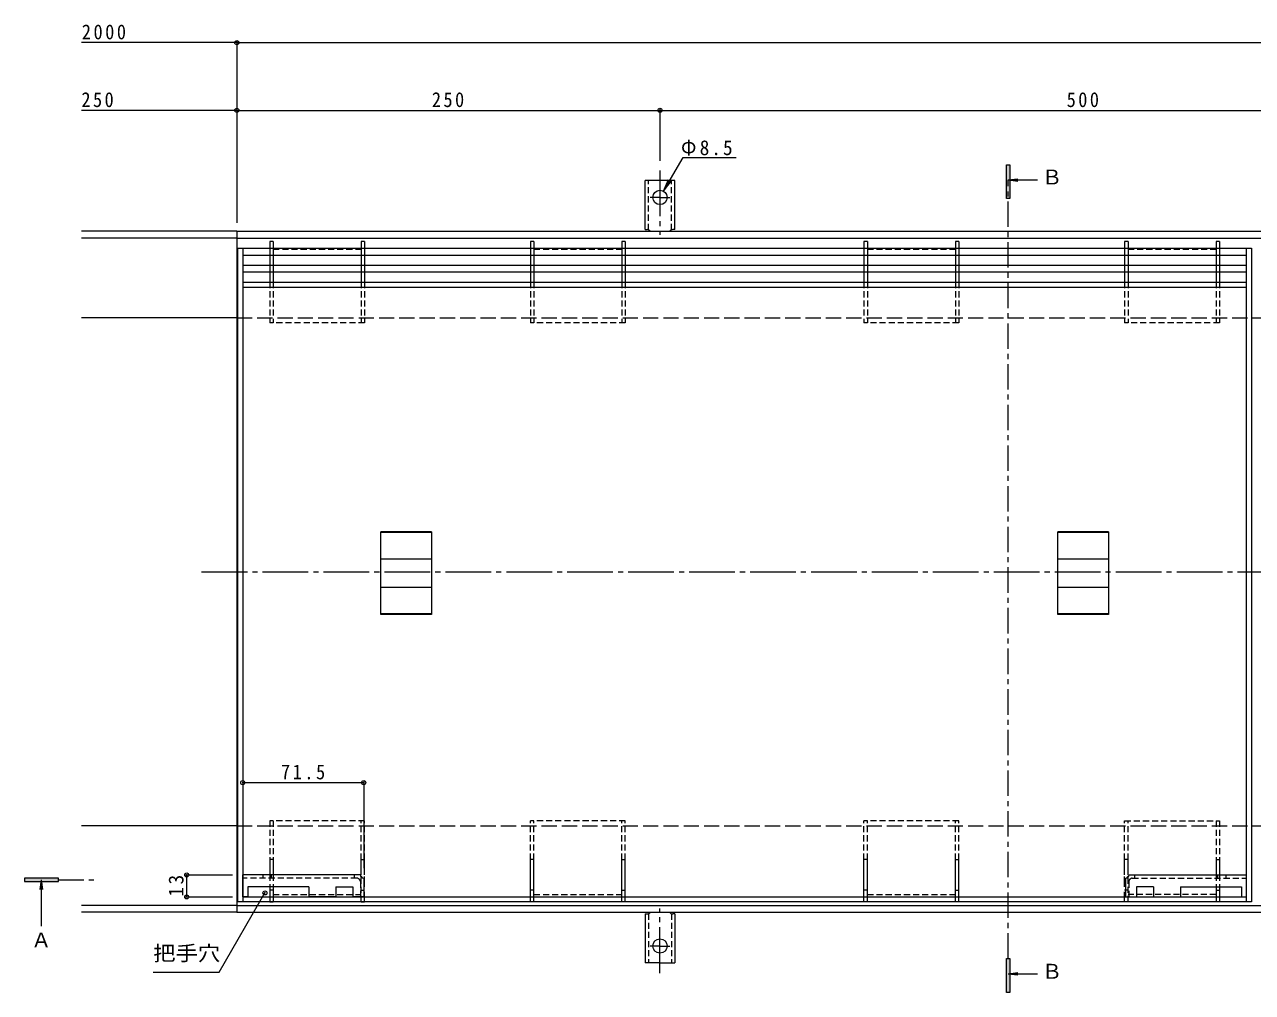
# Model space of a CAD drawing. Units: millimetres at full size, sheet at 1:3. Extents: x -1046 to 1169, y -824 to 816.
# Drawn here: x -1046 to -321, y -214 to 357 of the extents above; entities that cross this region are included whole.
import ezdxf
from ezdxf.enums import TextEntityAlignment as Align

# ---------------------------------------------------------------- set-up
doc = ezdxf.new("R2010")
doc.units = ezdxf.units.MM
doc.header["$LTSCALE"] = 3
doc.header["$PDMODE"] = 32
doc.header["$PDSIZE"] = 2.4
for name, pattern in [('CHAIN1', [8, 5, -1, 1, -1]), ('CHAIN2', [12, 9, -1, 1, -1]), ('DASHED1', [1.8, 1.2, -0.6]), ('DASHED2', [3, 2, -1]), ('DASHED3', [4, 3, -1])]:
    doc.linetypes.add(name, pattern=pattern)
for name, color, linetype, lineweight in [('4-0', 7, 'CHAIN2', 9), ('4-1', 2, 'Continuous', 9), ('4-2', 3, 'Continuous', 9), ('4-3', 4, 'Continuous', 9), ('4-4', 7, 'Continuous', 9), ('4-5', 7, 'Continuous', 9), ('4-A', 6, 'Continuous', 9)]:
    doc.layers.add(name, color=color, linetype=linetype, lineweight=lineweight)
doc.styles.add('ＭＳ ゴシック', font='')
doc.styles.get('ＭＳ ゴシック').set_extended_font_data('MS Gothic')

msp = doc.modelspace()

# ---------------------------------------------------------------- linework, layer by layer
at = {"layer": '4-0'}
msp.add_line((-941.66, 34.401), (-55.359, 34.401), dxfattribs=at)
at = {"layer": '4-1', "linetype": 'CHAIN2'}
for p, q in [((-670.896, 271.348), (-670.896, 233.236)), ((-670.896, 255.401), (-676.672, 255.401)), ((-670.896, 255.401), (-665.12, 255.401)), ((-670.896, -202.547), (-670.896, -164.434)), ((-670.896, -186.599), (-676.672, -186.599)), ((-670.896, -186.599), (-665.12, -186.599))]:
    msp.add_line(p, q, dxfattribs=at)
at = {"layer": '4-1'}
for p, q in [((-679.646, 236.401), (-679.646, 265.401)), ((-662.146, 265.401), (-679.646, 265.401)), ((-662.146, 236.401), (-662.146, 265.401)), ((-920.896, 235.401), (-1012.705, 235.401)), ((-920.896, 235.401), (-71.396, 235.401)), ((-920.896, 235.401), (-920.896, -166.599)), ((-679.646, 236.401), (-678.396, 236.401)), ((-662.146, 236.401), (-663.396, 236.401)), ((-920.896, 231.401), (-1012.705, 231.401)), ((-920.896, 231.401), (-71.396, 231.401)), ((-920.896, 184.401), (-1012.705, 184.401)), ((-920.896, -115.599), (-1012.705, -115.599)), ((-920.896, -162.599), (-1012.705, -162.599)), ((-920.896, -166.599), (-1012.705, -166.599)), ((-920.896, -162.599), (-71.396, -162.599)), ((-920.896, -166.599), (-71.396, -166.599)), ((-679.646, -167.599), (-679.646, -196.599)), ((-679.646, -167.599), (-678.396, -167.599)), ((-662.146, -167.599), (-663.396, -167.599)), ((-662.146, -167.599), (-662.146, -196.599)), ((-670.896, -196.599), (-679.646, -196.599)), ((-670.896, -196.599), (-662.146, -196.599))]:
    msp.add_line(p, q, dxfattribs=at)
at = {"layer": '4-1', "linetype": 'DASHED1'}
for p, q in [((-677.646, 236.255), (-677.646, 265.401)), ((-664.146, 236.255), (-664.146, 265.401)), ((-677.646, -167.453), (-677.646, -196.599)), ((-664.146, -167.453), (-664.146, -196.599))]:
    msp.add_line(p, q, dxfattribs=at)
at = {"layer": '4-1', "linetype": 'DASHED3'}
for p, q in [((-920.896, 184.401), (-71.396, 184.401)), ((-920.896, -115.599), (-71.396, -115.599))]:
    msp.add_line(p, q, dxfattribs=at)
at = {"layer": '4-1'}
for centre in [(-670.896, 255.401), (-670.896, -186.599)]:
    msp.add_circle(centre, 4.25, dxfattribs=at)
for centre, start, end in [((-678.396, 234.401), 30.00051, 90), ((-663.396, 234.401), 90, 149.99949), ((-678.396, -165.599), 270, 329.99949), ((-663.396, -165.599), 210.00051, 270)]:
    msp.add_arc(centre, 2, start, end, dxfattribs=at)
at = {"layer": '4-2'}
for p, q in [((-920.396, 225.401), (-920.396, -160.599)), ((-917.396, 225.401), (-917.396, -160.599)), ((-324.396, -160.599), (-324.396, 225.401)), ((-321.396, 225.401), (-321.396, -160.599)), ((-917.396, 205.401), (-324.396, 205.401)), ((-917.396, 202.401), (-324.396, 202.401)), ((-835.896, 9.08), (-835.896, 57.989)), ((-805.896, 57.989), (-835.896, 57.989)), ((-805.896, 57.489), (-835.896, 57.489)), ((-805.896, 57.989), (-805.896, 9.08)), ((-435.896, 9.08), (-435.896, 57.989)), ((-405.896, 57.989), (-435.896, 57.989)), ((-405.896, 57.489), (-435.896, 57.489)), ((-405.896, 57.989), (-405.896, 9.08)), ((-805.896, 41.901), (-835.896, 41.901)), ((-405.896, 41.901), (-435.896, 41.901)), ((-805.896, 25.169), (-835.896, 25.169)), ((-405.896, 25.169), (-435.896, 25.169)), ((-805.896, 9.58), (-835.896, 9.58)), ((-805.896, 9.08), (-835.896, 9.08)), ((-405.896, 9.58), (-435.896, 9.58)), ((-405.896, 9.08), (-435.896, 9.08)), ((-917.396, -157.599), (-324.396, -157.599)), ((-321.396, -160.599), (-920.396, -160.599))]:
    msp.add_line(p, q, dxfattribs=at)
at = {"layer": '4-2', "color": 6}
for p, q in [((-917.396, -157.599), (-917.396, -144.599)), ((-848.036, -144.599), (-917.396, -144.599)), ((-393.757, -144.599), (-324.396, -144.599)), ((-324.396, -157.599), (-324.396, -144.599)), ((-878.396, -151.599), (-914.396, -151.599)), ((-878.396, -151.599), (-878.396, -157.599)), ((-862.396, -151.599), (-862.396, -157.599)), ((-862.396, -151.599), (-852.396, -151.599)), ((-852.396, -151.599), (-852.396, -157.599)), ((-845.896, -146.599), (-845.896, -157.599)), ((-395.896, -146.599), (-395.896, -157.599)), ((-389.396, -151.599), (-389.396, -157.599)), ((-379.396, -151.599), (-389.396, -151.599)), ((-379.396, -151.599), (-379.396, -157.599)), ((-363.396, -151.599), (-327.396, -151.599)), ((-363.396, -151.599), (-363.396, -157.599)), ((-862.396, -157.599), (-878.396, -157.599)), ((-845.896, -157.599), (-852.396, -157.599)), ((-395.896, -157.599), (-389.396, -157.599)), ((-379.396, -157.599), (-363.396, -157.599))]:
    msp.add_line(p, q, dxfattribs=at)
at = {"layer": '4-2', "color": 6, "linetype": 'DASHED1'}
for p, q in [((-905.396, -146.599), (-905.396, -144.599)), ((-900.396, -146.599), (-900.396, -144.599)), ((-851.396, -146.599), (-851.396, -144.599)), ((-390.396, -146.599), (-390.396, -144.599)), ((-341.396, -146.599), (-341.396, -144.599)), ((-336.396, -146.599), (-336.396, -144.599)), ((-849.896, -146.599), (-917.396, -146.599)), ((-847.896, -148.599), (-847.896, -157.599)), ((-393.896, -148.599), (-393.896, -157.599)), ((-391.896, -146.599), (-324.396, -146.599))]:
    msp.add_line(p, q, dxfattribs=at)
at = {"layer": '4-2', "color": 6}
for points in [[(-914.396, -151.599), (-914.396, -157.599), (-917.396, -157.599)], [(-327.396, -151.599), (-327.396, -157.599), (-324.396, -157.599)]]:
    msp.add_lwpolyline(points, dxfattribs=at)
for centre, radius, start, end in [((-845.773, -144.323), 2.28, 186.96237, 266.89547), ((-396.02, -144.323), 2.28, 273.10453, 353.03763), ((-849.896, -148.599), 4, 31.94537, 60.13994), ((-391.896, -148.599), 4, 119.86006, 148.05463)]:
    msp.add_arc(centre, radius, start, end, dxfattribs=at)
at = {"layer": '4-2', "color": 6, "linetype": 'DASHED1'}
for centre, start, end in [((-849.896, -148.599), 0, 90), ((-391.896, -148.599), 90, 180)]:
    msp.add_arc(centre, 2, start, end, dxfattribs=at)
at = {"layer": '4-3'}
for p, q in [((-901.396, 229.401), (-901.396, 225.401)), ((-899.396, 229.401), (-901.396, 229.401)), ((-899.396, 229.401), (-899.396, 225.401)), ((-847.396, 229.401), (-847.396, 225.401)), ((-845.396, 229.401), (-847.396, 229.401)), ((-845.396, 229.401), (-845.396, 225.401)), ((-747.396, 229.401), (-747.396, 225.401)), ((-745.396, 229.401), (-747.396, 229.401)), ((-745.396, 229.401), (-745.396, 225.401)), ((-693.396, 229.401), (-693.396, 225.401)), ((-691.396, 229.401), (-693.396, 229.401)), ((-691.396, 229.401), (-691.396, 225.401)), ((-550.396, 229.401), (-550.396, 225.401)), ((-548.396, 229.401), (-550.396, 229.401)), ((-548.396, 229.401), (-548.396, 225.401)), ((-496.396, 229.401), (-496.396, 225.401)), ((-494.396, 229.401), (-496.396, 229.401)), ((-494.396, 229.401), (-494.396, 225.401)), ((-396.396, 229.401), (-396.396, 225.401)), ((-394.396, 229.401), (-396.396, 229.401)), ((-394.396, 229.401), (-394.396, 225.401)), ((-342.396, 229.401), (-342.396, 225.401)), ((-340.396, 229.401), (-342.396, 229.401)), ((-340.396, 229.401), (-340.396, 225.401)), ((-901.396, 221.401), (-901.396, 215.401)), ((-899.396, 221.401), (-899.396, 215.401)), ((-847.396, 221.401), (-847.396, 215.401)), ((-845.396, 221.401), (-845.396, 215.401)), ((-747.396, 221.401), (-747.396, 215.401)), ((-745.396, 221.401), (-745.396, 215.401)), ((-693.396, 221.401), (-693.396, 215.401)), ((-691.396, 221.401), (-691.396, 215.401)), ((-550.396, 221.401), (-550.396, 215.401)), ((-548.396, 221.401), (-548.396, 215.401)), ((-496.396, 221.401), (-496.396, 215.401)), ((-494.396, 221.401), (-494.396, 215.401)), ((-396.396, 221.401), (-396.396, 215.401)), ((-394.396, 221.401), (-394.396, 215.401)), ((-342.396, 221.401), (-342.396, 215.401)), ((-340.396, 221.401), (-340.396, 215.401)), ((-901.396, 211.401), (-901.396, 205.401)), ((-899.396, 211.401), (-899.396, 205.401)), ((-847.396, 211.401), (-847.396, 205.401)), ((-845.396, 211.401), (-845.396, 205.401)), ((-747.396, 211.401), (-747.396, 205.401)), ((-745.396, 211.401), (-745.396, 205.401)), ((-693.396, 211.401), (-693.396, 205.401)), ((-691.396, 211.401), (-691.396, 205.401)), ((-550.396, 211.401), (-550.396, 205.401)), ((-548.396, 211.401), (-548.396, 205.401)), ((-496.396, 211.401), (-496.396, 205.401)), ((-494.396, 211.401), (-494.396, 205.401)), ((-396.396, 211.401), (-396.396, 205.401)), ((-394.396, 211.401), (-394.396, 205.401)), ((-342.396, 211.401), (-342.396, 205.401)), ((-340.396, 211.401), (-340.396, 205.401)), ((-901.396, -135.599), (-901.396, -144.599)), ((-899.396, -135.599), (-901.396, -135.599)), ((-899.396, -135.599), (-899.396, -144.599)), ((-847.396, -135.599), (-845.396, -135.599)), ((-847.396, -144.599), (-847.396, -135.599)), ((-845.396, -144.599), (-845.396, -135.599)), ((-745.396, -135.599), (-747.396, -135.599)), ((-747.396, -157.599), (-747.396, -135.599)), ((-745.396, -157.599), (-745.396, -135.599)), ((-693.396, -135.599), (-691.396, -135.599)), ((-693.396, -157.599), (-693.396, -135.599)), ((-691.396, -157.599), (-691.396, -135.599)), ((-548.396, -135.599), (-550.396, -135.599)), ((-550.396, -157.599), (-550.396, -135.599)), ((-548.396, -157.599), (-548.396, -135.599)), ((-496.396, -135.599), (-494.396, -135.599)), ((-496.396, -157.599), (-496.396, -135.599)), ((-494.396, -157.599), (-494.396, -135.599)), ((-394.396, -135.599), (-396.396, -135.599)), ((-396.396, -144.599), (-396.396, -135.599)), ((-394.396, -144.599), (-394.396, -135.599)), ((-342.396, -135.599), (-342.396, -144.599)), ((-342.396, -135.599), (-340.396, -135.599)), ((-340.396, -135.599), (-340.396, -144.599)), ((-901.396, -151.599), (-901.396, -157.599)), ((-899.396, -151.599), (-899.396, -157.599)), ((-342.396, -151.599), (-342.396, -157.599)), ((-340.396, -151.599), (-340.396, -157.599)), ((-899.396, -153.599), (-901.396, -153.599)), ((-745.396, -153.599), (-747.396, -153.599)), ((-693.396, -153.599), (-691.396, -153.599)), ((-548.396, -153.599), (-550.396, -153.599)), ((-496.396, -153.599), (-494.396, -153.599)), ((-342.396, -153.599), (-340.396, -153.599))]:
    msp.add_line(p, q, dxfattribs=at)
at = {"layer": '4-3', "linetype": 'DASHED1'}
for p, q in [((-901.396, 225.401), (-901.396, 221.401)), ((-899.396, 225.401), (-899.396, 221.401)), ((-899.396, 224.901), (-847.396, 224.901)), ((-847.396, 225.401), (-847.396, 221.401)), ((-845.396, 225.401), (-845.396, 221.401)), ((-747.396, 225.401), (-747.396, 221.401)), ((-745.396, 225.401), (-745.396, 221.401)), ((-745.396, 224.901), (-693.396, 224.901)), ((-693.396, 225.401), (-693.396, 221.401)), ((-691.396, 225.401), (-691.396, 221.401)), ((-550.396, 225.401), (-550.396, 221.401)), ((-548.396, 225.401), (-548.396, 221.401)), ((-548.396, 224.901), (-496.396, 224.901)), ((-496.396, 225.401), (-496.396, 221.401)), ((-494.396, 225.401), (-494.396, 221.401)), ((-396.396, 225.401), (-396.396, 221.401)), ((-394.396, 225.401), (-394.396, 221.401)), ((-394.396, 224.901), (-342.396, 224.901)), ((-342.396, 225.401), (-342.396, 221.401)), ((-340.396, 225.401), (-340.396, 221.401)), ((-901.396, 215.401), (-901.396, 211.401)), ((-899.396, 215.401), (-899.396, 211.401)), ((-847.396, 215.401), (-847.396, 211.401)), ((-845.396, 215.401), (-845.396, 211.401)), ((-747.396, 215.401), (-747.396, 211.401)), ((-745.396, 215.401), (-745.396, 211.401)), ((-693.396, 215.401), (-693.396, 211.401)), ((-691.396, 215.401), (-691.396, 211.401)), ((-550.396, 215.401), (-550.396, 211.401)), ((-548.396, 215.401), (-548.396, 211.401)), ((-496.396, 215.401), (-496.396, 211.401)), ((-494.396, 215.401), (-494.396, 211.401)), ((-396.396, 215.401), (-396.396, 211.401)), ((-394.396, 215.401), (-394.396, 211.401)), ((-342.396, 215.401), (-342.396, 211.401)), ((-340.396, 215.401), (-340.396, 211.401)), ((-901.396, 205.401), (-901.396, 181.401)), ((-899.396, 205.401), (-899.396, 181.401)), ((-847.396, 205.401), (-847.396, 181.401)), ((-845.396, 205.401), (-845.396, 181.401)), ((-747.396, 205.401), (-747.396, 181.401)), ((-745.396, 205.401), (-745.396, 181.401)), ((-693.396, 205.401), (-693.396, 181.401)), ((-691.396, 205.401), (-691.396, 181.401)), ((-550.396, 205.401), (-550.396, 181.401)), ((-548.396, 205.401), (-548.396, 181.401)), ((-496.396, 205.401), (-496.396, 181.401)), ((-494.396, 205.401), (-494.396, 181.401)), ((-396.396, 205.401), (-396.396, 181.401)), ((-394.396, 205.401), (-394.396, 181.401)), ((-342.396, 205.401), (-342.396, 181.401)), ((-340.396, 205.401), (-340.396, 181.401)), ((-845.396, 181.401), (-901.396, 181.401)), ((-691.396, 181.401), (-747.396, 181.401)), ((-494.396, 181.401), (-550.396, 181.401)), ((-340.396, 181.401), (-396.396, 181.401)), ((-901.396, -112.599), (-901.396, -135.599)), ((-845.396, -112.599), (-901.396, -112.599)), ((-899.396, -112.599), (-899.396, -135.599)), ((-847.396, -135.599), (-847.396, -112.599)), ((-845.396, -135.599), (-845.396, -112.599)), ((-691.396, -112.599), (-747.396, -112.599)), ((-747.396, -135.599), (-747.396, -112.599)), ((-745.396, -135.599), (-745.396, -112.599)), ((-693.396, -135.599), (-693.396, -112.599)), ((-691.396, -135.599), (-691.396, -112.599)), ((-494.396, -112.599), (-550.396, -112.599)), ((-550.396, -135.599), (-550.396, -112.599)), ((-548.396, -135.599), (-548.396, -112.599)), ((-496.396, -135.599), (-496.396, -112.599)), ((-494.396, -135.599), (-494.396, -112.599)), ((-396.396, -112.599), (-340.396, -112.599)), ((-396.396, -135.599), (-396.396, -112.599)), ((-394.396, -135.599), (-394.396, -112.599)), ((-342.396, -112.599), (-342.396, -135.599)), ((-340.396, -112.599), (-340.396, -135.599)), ((-901.396, -144.599), (-901.396, -151.599)), ((-899.396, -144.599), (-899.396, -151.599)), ((-847.396, -160.599), (-847.396, -144.599)), ((-394.396, -160.599), (-394.396, -144.599)), ((-342.396, -144.599), (-342.396, -151.599)), ((-340.396, -144.599), (-340.396, -151.599)), ((-901.396, -157.599), (-901.396, -160.599)), ((-899.396, -156.099), (-847.396, -156.099)), ((-899.396, -157.599), (-899.396, -160.599)), ((-847.396, -153.599), (-845.396, -153.599)), ((-747.396, -160.599), (-747.396, -157.599)), ((-745.396, -156.099), (-693.396, -156.099)), ((-745.396, -160.599), (-745.396, -157.599)), ((-693.396, -160.599), (-693.396, -157.599)), ((-691.396, -160.599), (-691.396, -157.599)), ((-550.396, -160.599), (-550.396, -157.599)), ((-548.396, -156.099), (-496.396, -156.099)), ((-548.396, -160.599), (-548.396, -157.599)), ((-496.396, -160.599), (-496.396, -157.599)), ((-494.396, -160.599), (-494.396, -157.599)), ((-394.396, -153.599), (-396.396, -153.599)), ((-342.396, -156.099), (-394.396, -156.099)), ((-342.396, -157.599), (-342.396, -160.599)), ((-340.396, -157.599), (-340.396, -160.599)), ((-745.396, -160.599), (-747.396, -160.599)), ((-691.396, -160.599), (-693.396, -160.599)), ((-548.396, -160.599), (-550.396, -160.599)), ((-494.396, -160.599), (-496.396, -160.599))]:
    msp.add_line(p, q, dxfattribs=at)
at = {"layer": '4-3', "linetype": 'DASHED2'}
for p, q in [((-845.396, -160.599), (-845.396, -144.599)), ((-396.396, -160.599), (-396.396, -144.599)), ((-901.396, -160.599), (-899.396, -160.599)), ((-847.396, -160.599), (-845.396, -160.599)), ((-394.396, -160.599), (-396.396, -160.599)), ((-340.396, -160.599), (-342.396, -160.599))]:
    msp.add_line(p, q, dxfattribs=at)
at = {"layer": '4-4'}
for p, q in [((-920.896, 346.821), (-1012.705, 346.821)), ((-920.896, 347.721), (-920.896, 240.401)), ((-920.896, 346.821), (-71.396, 346.821)), ((-920.896, 306.821), (-1012.705, 306.821)), ((-920.896, 306.821), (-670.896, 306.821)), ((-670.896, 307.721), (-670.896, 277.013)), ((-670.896, 306.821), (-170.896, 306.821)), ((-917.396, -90.12), (-845.896, -90.12)), ((-845.896, -89.22), (-845.896, -140.599)), ((-951.376, -144.599), (-923.396, -144.599)), ((-950.476, -157.599), (-950.476, -144.599)), ((-951.376, -157.599), (-923.396, -157.599))]:
    msp.add_line(p, q, dxfattribs=at)
for p in [(-920.896, 346.821), (-920.896, 306.821), (-670.896, 306.821), (-917.396, -90.12), (-845.896, -90.12), (-950.476, -144.599), (-950.476, -157.599)]:
    msp.add_point(p, dxfattribs=at)
at = {"layer": '4-5', "color": 4}
for p, q in [((-466.146, 254.68), (-466.146, 274.68)), ((-465.146, 265.709), (-459.541, 266.447)), ((-465.146, 265.709), (-459.541, 264.971)), ((-465.146, 265.709), (-447.931, 265.709)), ((-1046.289, -146.599), (-1046.289, -148.599)), ((-1026.289, -146.599), (-1046.289, -146.599)), ((-1046.289, -148.599), (-1026.289, -148.599)), ((-1036.523, -147.599), (-1037.258, -153.185)), ((-1036.523, -147.599), (-1035.787, -153.185)), ((-1036.523, -147.599), (-1036.523, -174.827)), ((-1026.289, -148.599), (-1026.289, -146.599)), ((-466.146, -214.009), (-466.146, -194.009)), ((-465.146, -202.932), (-459.541, -202.194)), ((-465.146, -202.932), (-459.541, -203.67)), ((-465.146, -202.932), (-447.931, -202.932))]:
    msp.add_line(p, q, dxfattribs=at)
at = {"layer": '4-5'}
for q in [(-665.901, 266.01), (-664.205, 265.032)]:
    msp.add_line((-668.771, 259.081), q, dxfattribs=at)
at = {"layer": '4-5', "color": 4, "linetype": 'CHAIN1'}
for p, q in [((-465.146, -194.009), (-465.146, 265.709)), ((-1026.289, -147.599), (-1003.097, -147.599))]:
    msp.add_line(p, q, dxfattribs=at)
at = {"layer": '4-5'}
for points in [[(-668.771, 259.081), (-657.297, 278.955), (-625.87, 278.955)], [(-970.29, -202.019), (-931.29, -202.019), (-904.304, -155.278)]]:
    msp.add_lwpolyline(points, dxfattribs=at)
at = {"layer": '4-5', "color": 4}
for points in [[(-466.146, 274.68), (-464.146, 274.68), (-464.146, 254.68), (-466.146, 254.68)], [(-466.146, -194.009), (-464.146, -194.009), (-464.146, -214.009), (-466.146, -214.009)]]:
    msp.add_lwpolyline(points, dxfattribs=at)
at = {"layer": '4-5'}
msp.add_point((-904.304, -155.278), dxfattribs=at)
at = {"layer": '4-5', "color": 4}
for points in [[(-466.146, 274.68), (-466.146, 254.68), (-464.146, 274.68), (-464.146, 254.68)], [(-1026.289, -146.599), (-1026.289, -148.599), (-1046.289, -146.599), (-1046.289, -148.599)], [(-466.146, -194.009), (-466.146, -214.009), (-464.146, -194.009), (-464.146, -214.009)]]:
    msp.add_solid(points, dxfattribs=at)
at = {"layer": '4-A'}
for p, q in [((-920.396, 225.401), (-321.396, 225.401)), ((-917.396, 221.401), (-324.396, 221.401)), ((-917.396, 215.401), (-324.396, 215.401)), ((-917.396, 211.401), (-324.396, 211.401))]:
    msp.add_line(p, q, dxfattribs=at)

# ---------------------------------------------------------------- texts
at = {"layer": '4-4', "color": 2, "char_height": 8.798, "attachment_point": 7, "style": 'ＭＳ ゴシック'}
for s, insert in [('\\T1.28;\\W0.9;2000', (-1012.441, 348.621)), ('\\T1.27;\\W0.9;250', (-1012.705, 308.621)), ('\\T1.27;\\W0.9;250', (-805.646, 308.621)), ('\\T1.27;\\W0.9;500', (-430.646, 308.621)), ('\\T1.28;\\W0.9;71.5', (-894.771, -88.32))]:
    msp.add_mtext(s, dxfattribs=dict(at, insert=insert))
at = {"layer": '4-4', "color": 2, "insert": (-952.276, -157.474), "char_height": 8.798, "attachment_point": 7, "rotation": 90, "style": 'ＭＳ ゴシック'}
msp.add_mtext('\\T1.27;\\W0.95;13', dxfattribs=at)
at = {"layer": '4-5', "color": 2, "style": 'ＭＳ ゴシック'}
for s, p in [('Ｂ', (-445.311, 260.411)), ('Ａ', (-1042.444, -190.107)), ('Ｂ', (-445.311, -208.582))]:
    msp.add_text(s, height=8.798, dxfattribs=at).set_placement(p, align=Align.BOTTOM_LEFT)
at = {"layer": '4-5', "color": 2, "style": 'ＭＳ ゴシック', "width": 1.1}
msp.add_text('把手穴', height=8.798, dxfattribs=at).set_placement((-970.29, -197.909), align=Align.BOTTOM_LEFT)
at = {"layer": '4-5', "color": 2, "insert": (-658.49, 280.1), "char_height": 8.798, "attachment_point": 7, "style": 'ＭＳ ゴシック'}
msp.add_mtext('\\T1.21;\\W0.95;Φ8.5', dxfattribs=at)

doc.saveas('drawing.dxf')
